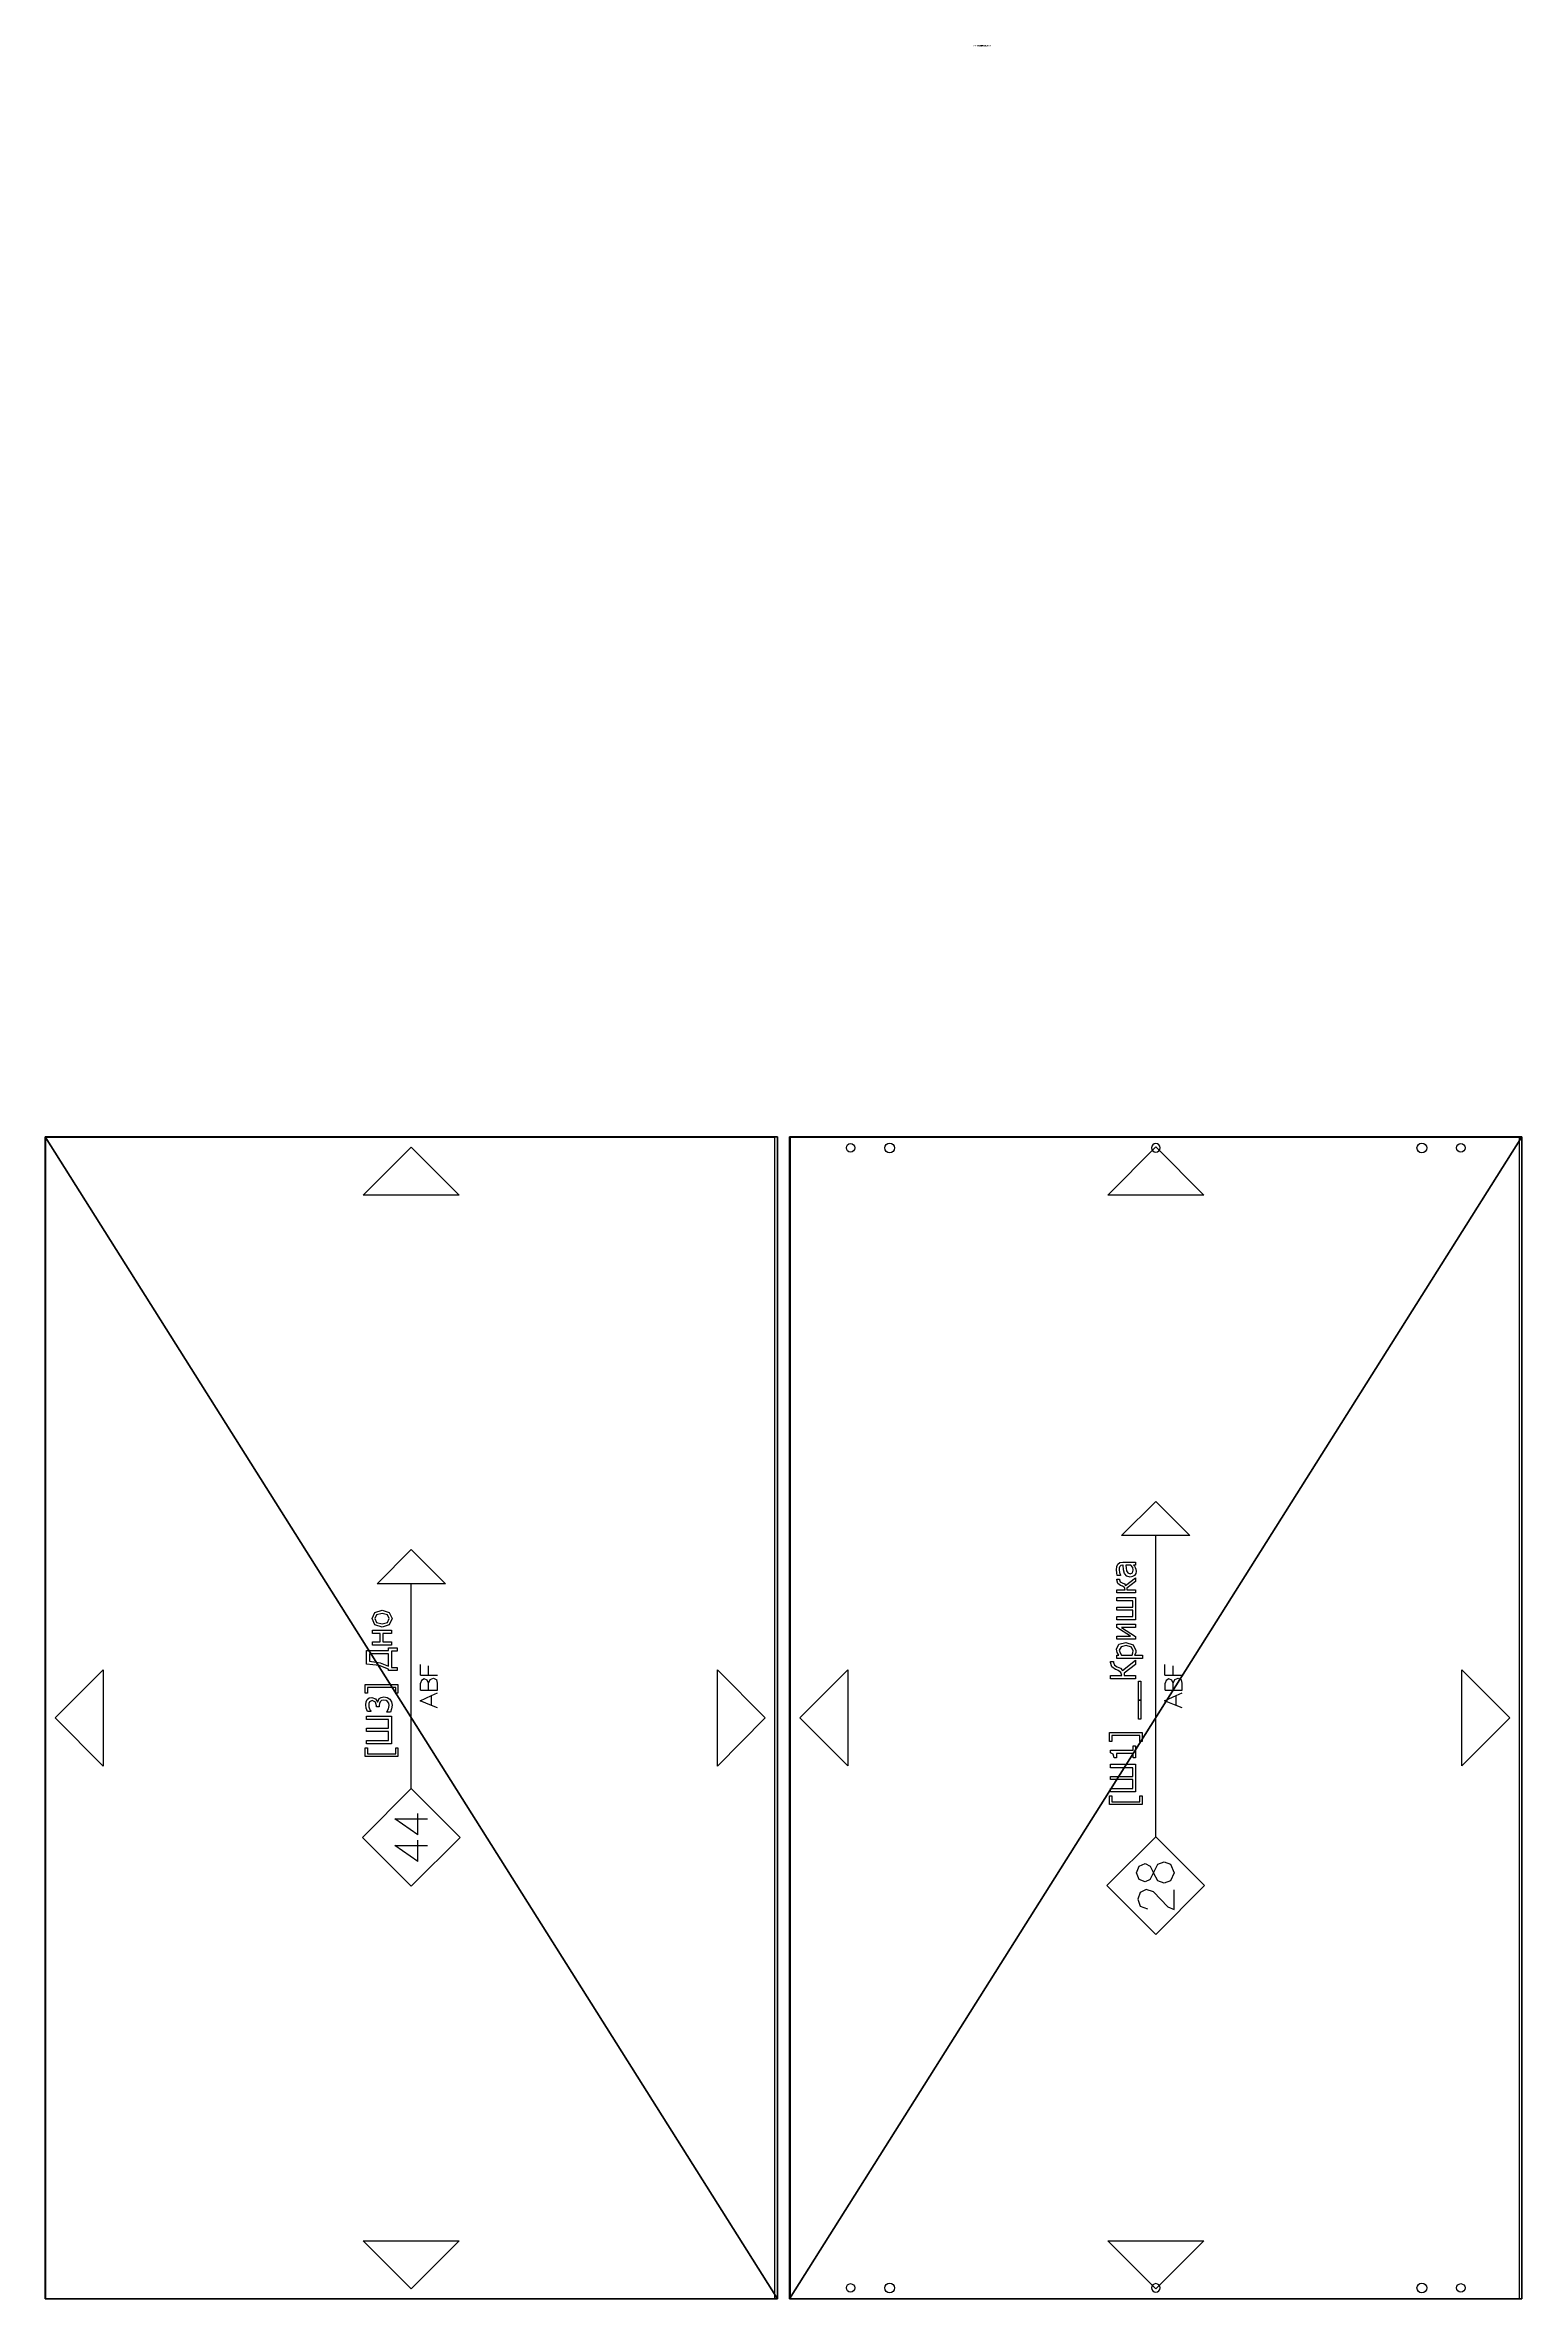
# Model space of a CAD drawing. Header units: millimetres. Extents: x -45532 to 18, y -11338 to 4436.
# Drawn here: x -32294 to -31084, y 0 to 1847 of the extents above; entities that cross this region are included whole.
import ezdxf

# ---------------------------------------------------------------- set-up
doc = ezdxf.new("R2010")
doc.units = ezdxf.units.MM
doc.header["$LTSCALE"] = 25.4
doc.layers.get('0').update_dxf_attribs({"true_color": 0xffffff})
for name, color, linetype, true_color in [('ABF_cuttingLines', 134, 'Continuous', 0x009987), ('ABF_edgeBanding', 252, 'Continuous', 0x777799), ('ABF_Label', 190, 'Continuous', 0x9900ff), ('D7-DEPTHF-$44817', 134, 'Continuous', 0x009987), ('D8-DEPTH12-$38878', 252, 'Continuous', 0x777799)]:
    doc.layers.add(name, color=color, linetype=linetype, true_color=true_color)

# ---------------------------------------------------------------- blocks, each defined once
blk = doc.blocks.new('Group509#1')
at = {"layer": 'D7-DEPTHF-$44817', "color": 0}
blk.add_circle((-9, 0), 3.5, dxfattribs=at)
at = {"layer": 'D8-DEPTH12-$38878', "color": 0}
blk.add_circle((-9, -32), 4, dxfattribs=at)
blk = doc.blocks.new('Group513#1')
at = {"layer": 'D7-DEPTHF-$44817', "color": 0}
blk.add_circle((-9, 0), 3.5, dxfattribs=at)
at = {"layer": 'D8-DEPTH12-$38878', "color": 0}
blk.add_circle((-9, 32), 4, dxfattribs=at)
blk = doc.blocks.new('Group545#1')
at = {"layer": 'D7-DEPTHF-$44817', "color": 0}
blk.add_circle((-9, 0), 3.5, dxfattribs=at)
at = {"layer": 'D8-DEPTH12-$38878', "color": 0}
blk.add_circle((-9, -32), 4, dxfattribs=at)
blk = doc.blocks.new('Group549#1')
at = {"layer": 'D7-DEPTHF-$44817', "color": 0}
blk.add_circle((-9, 0), 3.5, dxfattribs=at)
at = {"layer": 'D8-DEPTH12-$38878', "color": 0}
blk.add_circle((-9, 32), 4, dxfattribs=at)
blk = doc.blocks.new('Group556#1')
at = {"layer": 'D7-DEPTHF-$44817', "color": 0, "extrusion": (5.39341e-16, -1.50398e-16, -1)}
blk.add_circle((9, 0, 18), 3.5, dxfattribs=at)
blk = doc.blocks.new('Group410#1')
at = {"layer": 'D7-DEPTHF-$44817', "color": 0, "extrusion": (5.39341e-16, -1.50398e-16, -1)}
blk.add_circle((9, 0, 18), 3.5, dxfattribs=at)
blk = doc.blocks.new('Group1157#1')
at = {"layer": 'ABF_Label', "color": 0}
for p, q in [((-45.1, 7), (-45.1, 24.1)), ((-45.1, 24.1), (-40.6, 24.1)), ((-40.6, 24.1), (-40.6, 22.8)), ((-38.4, 10.5), (-38.4, 23.5)), ((-38.4, 23.5), (-36.7, 23.5)), ((-36.7, 23.5), (-36.7, 12)), ((-32.1, 12), (-32.1, 23.5)), ((-32.1, 23.5), (-30.4, 23.5)), ((-30.4, 23.5), (-30.4, 12)), ((-25.9, 12), (-25.9, 23.5)), ((-25.9, 23.5), (-24.1, 23.5)), ((-24.1, 23.5), (-24.1, 10.5)), ((-18.8, 22.1), (-18.1, 23.6)), ((-18.1, 23.6), (-16.8, 23.6)), ((-16.8, 23.6), (-16.8, 11.8)), ((-12.2, 22.8), (-12.2, 24.1)), ((-12.2, 24.1), (-7.6, 24.1)), ((-7.6, 24.1), (-7.6, 7)), ((20.4, 10.5), (20.4, 23.5)), ((20.4, 23.5), (22.1, 23.5)), ((22.1, 23.5), (22.1, 17.6)), ((26.5, 22.9), (28.8, 23.5)), ((28.8, 23.5), (29.3, 23.5)), ((29.3, 23.5), (29.3, 22)), ((-40.6, 22.8), (-43.6, 22.8)), ((-43.6, 22.8), (-43.6, 8.3)), ((-36.7, 12), (-32.1, 12)), ((-30.4, 12), (-25.9, 12)), ((-20.8, 21.7), (-18.8, 22.1)), ((-20.8, 20.5), (-20.8, 21.7)), ((-18.5, 20.5), (-20.8, 20.5)), ((-20.8, 10.5), (-20.8, 11.8)), ((-20.8, 11.8), (-18.5, 11.8)), ((-18.5, 11.8), (-18.5, 20.5)), ((-16.8, 11.8), (-14.5, 11.8)), ((-14.5, 11.8), (-14.5, 10.5)), ((-9.1, 22.8), (-12.2, 22.8)), ((-9.1, 8.3), (-9.1, 22.8)), ((22.1, 17.6), (23.7, 18.1)), ((23.2, 16.4), (22.1, 16.4)), ((22.1, 16.4), (22.1, 10.5)), ((27.8, 10.5), (23.2, 16.4)), ((23.7, 18.1), (24.7, 19.5)), ((24.7, 19.5), (25, 20.3)), ((25.8, 18.3), (24.7, 17.3)), ((24.7, 17.3), (30, 10.5)), ((25, 20.3), (25.2, 20.9)), ((25.2, 20.9), (26.5, 22.9)), ((26.6, 20), (25.8, 18.3)), ((27.4, 21.5), (26.6, 20)), ((28.9, 22), (27.4, 21.5)), ((29.3, 22), (28.9, 22)), ((31, 6.9), (31, 20.2)), ((31, 20.2), (32.7, 20.2)), ((32.7, 20.2), (32.7, 19.2)), ((32.7, 19.2), (34.1, 20.1)), ((33.9, 18.6), (32.7, 17.8)), ((32.7, 17.8), (32.7, 12.3)), ((32.7, 12.3), (33.8, 11.9)), ((33.8, 11.9), (34.9, 11.8)), ((35.3, 19), (33.9, 18.6)), ((34.1, 20.1), (35.7, 20.5)), ((34.9, 11.8), (36.8, 12.7)), ((37, 18), (35.3, 19)), ((35.7, 20.5), (38.3, 19.2)), ((36.8, 12.7), (37.6, 15.4)), ((37.6, 15.4), (37, 18)), ((39.3, 15.6), (38.1, 11.7)), ((38.3, 19.2), (39.3, 15.6)), ((41, 10.5), (41, 20.2)), ((41, 20.2), (42.6, 20.2)), ((47.1, 17.8), (42.4, 10.5)), ((42.6, 20.2), (42.6, 13.1)), ((42.6, 13.1), (47.1, 20.2)), ((47.1, 20.2), (48.7, 20.2)), ((47.1, 10.5), (47.1, 17.8)), ((48.7, 20.2), (48.7, 10.5)), ((51.1, 10.5), (51.1, 20.2)), ((51.1, 20.2), (52.7, 20.2)), ((52.7, 20.2), (52.7, 11.9)), ((52.7, 11.9), (56, 11.9)), ((56, 11.9), (56, 20.2)), ((56, 20.2), (57.7, 20.2)), ((57.7, 20.2), (57.7, 11.9)), ((57.7, 11.9), (61, 11.9)), ((61, 11.9), (61, 20.2)), ((61, 20.2), (62.6, 20.2)), ((62.6, 20.2), (62.6, 10.5)), ((65, 10.5), (65, 20.2)), ((65, 20.2), (66.7, 20.2)), ((66.7, 20.2), (66.7, 16)), ((66.7, 16), (67.8, 16.3)), ((67.5, 15), (66.7, 15)), ((66.7, 15), (66.7, 10.5)), ((70.9, 10.5), (67.5, 15)), ((67.8, 16.3), (68.5, 17.3)), ((68.5, 17.3), (68.7, 17.8)), ((68.7, 17.8), (68.9, 18.3)), ((68.9, 18.3), (70, 19.8)), ((69.7, 16.3), (68.9, 15.7)), ((68.9, 15.7), (72.9, 10.5)), ((70.2, 17.5), (69.7, 16.3)), ((70, 19.8), (71.8, 20.2)), ((70.8, 18.5), (70.2, 17.5)), ((71.9, 18.8), (70.8, 18.5)), ((71.8, 20.2), (72.2, 20.2)), ((72.2, 18.8), (71.9, 18.8)), ((72.2, 20.2), (72.2, 18.8)), ((73.3, 13.3), (73.7, 15)), ((73.5, 12.1), (73.3, 13.3)), ((74.1, 11.1), (73.5, 12.1)), ((73.7, 15), (75.1, 16.2)), ((74.1, 20), (75.4, 20.3)), ((74.1, 18.4), (74.1, 20)), ((74.2, 18.4), (74.1, 18.4)), ((75.7, 18.9), (74.2, 18.4)), ((75.4, 14.6), (75, 13.4)), ((75, 13.4), (75.5, 12.1)), ((75.1, 16.2), (77, 16.7)), ((75.4, 20.3), (77.1, 20.5)), ((76.5, 15.2), (75.4, 14.6)), ((75.5, 12.1), (76.8, 11.7)), ((77.1, 19), (75.7, 18.9)), ((77.9, 15.4), (76.5, 15.2)), ((76.8, 11.7), (78.2, 12)), ((77, 16.7), (79.4, 16.9)), ((77.1, 20.5), (78.8, 20.3)), ((78, 19), (77.1, 19)), ((79.4, 15.6), (77.9, 15.4)), ((78.8, 18.7), (78, 19)), ((78.2, 12), (79.4, 12.9)), ((78.8, 20.3), (80, 19.8)), ((79.3, 18.2), (78.8, 18.7)), ((79.4, 17.2), (79.3, 18.2)), ((79.4, 16.9), (79.4, 17.2)), ((79.4, 12.9), (79.4, 15.6)), ((80, 19.8), (80.8, 18.7)), ((80.8, 18.7), (81.1, 17.2)), ((81.1, 17.2), (81.1, 10.5)), ((-97.9, 8.1), (-99.3, 4.3)), ((-90.4, 1.2), (-98.2, -6.3)), ((-94.3, 9.4), (-97.9, 8.1)), ((-90.8, 8.1), (-94.3, 9.4)), ((-89.2, 5), (-90.8, 8.1)), ((-90.4, 1.2), (-89.2, 5)), ((-85.2, 5.6), (-84, 8.6)), ((-84, 2.9), (-85.2, 5.6)), ((-84.7, -1), (-80.6, 1.2)), ((-84, 8.6), (-80.6, 10.1)), ((-84, 2.9), (-80.6, 1.2)), ((-80.6, 10.1), (-77.1, 8.6)), ((-77.1, 2.9), (-80.6, 1.2)), ((-80.6, 1.2), (-76.1, -1)), ((-77.1, 8.6), (-75.8, 5.6)), ((-75.8, 5.6), (-77.1, 2.9)), ((-61.8, 0), (94.9, 0)), ((-40.6, 7), (-45.1, 7)), ((-43.6, 8.3), (-40.6, 8.3)), ((-40.6, 8.3), (-40.6, 7)), ((-24.1, 10.5), (-38.4, 10.5)), ((-14.5, 10.5), (-20.8, 10.5)), ((-12.2, 7), (-12.2, 8.3)), ((-12.2, 8.3), (-9.1, 8.3)), ((-7.6, 7), (-12.2, 7)), ((-0.7, 7.8), (-0.7, 9)), ((-0.7, 9), (9.1, 9)), ((9.1, 7.8), (-0.7, 7.8)), ((9.1, 9), (9.4, 9)), ((9.1, 7.8), (9.1, 9)), ((9.1, 9), (19.2, 9)), ((9.4, 7.8), (9.1, 7.8)), ((19.2, 7.8), (9.1, 7.8)), ((9.4, 9), (9.4, 7.8)), ((19.2, 9), (19.2, 7.8)), ((22.1, 10.5), (20.4, 10.5)), ((30, 10.5), (27.8, 10.5)), ((32.7, 6.9), (31, 6.9)), ((33.8, 10.4), (32.7, 11)), ((32.7, 11), (32.7, 6.9)), ((35.1, 10.3), (33.8, 10.4)), ((38.1, 11.7), (35.1, 10.3)), ((42.4, 10.5), (41, 10.5)), ((48.7, 10.5), (47.1, 10.5)), ((62.6, 10.5), (51.1, 10.5)), ((66.7, 10.5), (65, 10.5)), ((72.9, 10.5), (70.9, 10.5)), ((75.1, 10.4), (74.1, 11.1)), ((76.2, 10.2), (75.1, 10.4)), ((77.4, 10.3), (76.2, 10.2)), ((78.2, 10.7), (77.4, 10.3)), ((78.9, 11.1), (78.2, 10.7)), ((79.4, 11.5), (78.9, 11.1)), ((79.4, 10.5), (79.4, 11.5)), ((81.1, 10.5), (79.4, 10.5)), ((-98.2, -6.3), (-99.7, -9.5)), ((-99.7, -9.5), (-89.5, -9.5)), ((-86, -4.3), (-84.7, -1)), ((-84.7, -7.6), (-86, -4.3)), ((-80.6, -9.5), (-84.7, -7.6)), ((-76.1, -7.6), (-80.6, -9.5)), ((-76.1, -1), (-74.8, -4.3)), ((-74.8, -4.3), (-76.1, -7.6)), ((5.2, -13.7), (6.5, -10.6)), ((6.5, -10.6), (8.9, -4.6)), ((6.5, -10.6), (11.6, -10.6)), ((8.9, -4.6), (11.6, -10.6)), ((11.6, -10.6), (13, -13.7)), ((14.5, -4.9), (18, -4.9)), ((14.5, -4.9), (14.5, -9)), ((14.5, -9), (14.5, -13.7)), ((14.5, -9), (18, -9)), ((19.5, -5.4), (18, -4.9)), ((18, -9), (19.6, -8.3)), ((18, -9), (20, -9.9)), ((20.3, -6.8), (19.5, -5.4)), ((19.6, -8.3), (20.3, -6.8)), ((20.7, -11.6), (19.8, -13.4)), ((20, -9.9), (20.7, -11.6)), ((22.3, -4.8), (22.3, -9)), ((22.3, -4.8), (27.8, -4.8)), ((22.3, -9), (27.1, -9)), ((22.3, -9), (22.3, -13.7)), ((14.5, -13.7), (18, -13.7)), ((18, -13.7), (19.8, -13.4))]:
    blk.add_line(p, q, dxfattribs=at)
for points in [[(-61.8, 0, 0), (-87.2, -25.4, 0), (-112.6, 0, 0), (-87.2, 25.4, 0), (-61.8, 0, 0)], [(94.9, 17.8, 0), (112.6, 0, 0), (94.9, -17.8, 0), (94.9, 17.8, 0)]]:
    blk.add_polyline3d(points, close=True, dxfattribs=at)
blk = doc.blocks.new('Group1806#1')
at = {"layer": 'ABF_cuttingLines', "color": 0}
blk.add_polyline3d([(-149.1, -1845.1, 0), (448.5, -1845.1, 0), (448.5, -893.9, 0), (-149.1, -893.9, 0), (-149.1, -1845.1, 0)], close=True, dxfattribs=at)
blk = doc.blocks.new('Group1807#1')
at = {"layer": 'ABF_edgeBanding', "color": 0}
for points in [[(150.5, -901.7, 0), (189.9, -941.1, 0), (111.2, -941.1, 0), (150.5, -901.7, 0)], [(-141.2, -1369.5, 0), (-101.8, -1330.1, 0), (-101.8, -1408.8, 0), (-141.2, -1369.5, 0)], [(440.7, -1369.5, 0), (401.3, -1408.8, 0), (401.3, -1330.1, 0), (440.7, -1369.5, 0)], [(150.5, -1837.2, 0), (111.2, -1797.9, 0), (189.9, -1797.9, 0), (150.5, -1837.2, 0)]]:
    blk.add_polyline3d(points, close=True, dxfattribs=at)
blk = doc.blocks.new('___#48')
at = {"color": 0}
for p, q in [((-149.5, -893.5), (-149.5, -1845.5)), ((450.5, -893.5), (-149.5, -893.5)), ((-149.5, -893.5, 18), (-149.5, -1845.5, 18)), ((450.5, -893.5, 18), (-149.5, -893.5, 18)), ((-149.5, -893.5), (-149.5, -1845.5)), ((-149.5, -893.5, 18), (-149.5, -1845.5, 18)), ((-149.5, -893.5), (-149.5, -893.5, 18)), ((450.5, -893.5), (-149.5, -893.5)), ((-149.5, -893.5), (-149.5, -893.5, 18)), ((450.5, -893.5, 18), (-149.5, -893.5, 18)), ((450.5, -1845.5), (450.5, -893.5)), ((450.5, -1845.5, 18), (450.5, -893.5, 18)), ((450.5, -1845.5), (450.5, -893.5)), ((450.5, -893.5), (450.5, -893.5, 18)), ((450.5, -1845.5, 18), (450.5, -893.5, 18)), ((450.5, -893.5), (450.5, -893.5, 18)), ((-149.5, -1845.5), (450.5, -1845.5)), ((-149.5, -1845.5, 18), (450.5, -1845.5, 18)), ((-149.5, -1845.5), (-149.5, -1845.5, 18)), ((-149.5, -1845.5), (450.5, -1845.5)), ((-149.5, -1845.5, 18), (450.5, -1845.5, 18)), ((-149.5, -1845.5), (-149.5, -1845.5, 18)), ((450.5, -1845.5), (450.5, -1845.5, 18)), ((450.5, -1845.5), (450.5, -1845.5, 18))]:
    blk.add_line(p, q, dxfattribs=at)
ref = blk.add_blockref('Group513#1', (-99.5, -911.5, 18), dxfattribs=dict(at, rotation=270))
ref.add_attrib('Skp_GroupInstanceName', '_ABF_minifixPlasticBase', (0, 0), dxfattribs={"height": 1})
ref = blk.add_blockref('Group549#1', (-99.5, -1845.5, 18), dxfattribs=dict(at, rotation=270))
ref.add_attrib('Skp_GroupInstanceName', '_ABF_minifixPlasticBase', (0, 0), dxfattribs={"height": 1})
ref = blk.add_blockref('Group509#1', (400.5, -911.5, 18), dxfattribs=dict(at, rotation=270))
ref.add_attrib('Skp_GroupInstanceName', '_ABF_minifixPlasticBase', (0, 0), dxfattribs={"height": 1})
ref = blk.add_blockref('Group545#1', (400.5, -1845.5, 18), dxfattribs=dict(at, rotation=270))
ref.add_attrib('Skp_GroupInstanceName', '_ABF_minifixPlasticBase', (0, 0), dxfattribs={"height": 1})
ref = blk.add_blockref('Group556#1', (150.5, -1845.5, 18), dxfattribs=dict(at, rotation=270))
ref.add_attrib('Skp_GroupInstanceName', '_ABF_screwInside', (0, 0), dxfattribs={"height": 1})
ref = blk.add_blockref('Group410#1', (150.5, -911.5, 18), dxfattribs=dict(at, rotation=270))
ref.add_attrib('Skp_GroupInstanceName', '_ABF_screwInside', (0, 0), dxfattribs={"height": 1})
at = {"layer": 'ABF_cuttingLines', "color": 0}
ref = blk.add_blockref('Group1806#1', (0, 0, 18), dxfattribs=at)
ref.add_attrib('Skp_GroupInstanceName', '_ABF_cuttingLines', (0, 0), dxfattribs={"layer": '0', "height": 1})
at = {"layer": 'ABF_edgeBanding', "color": 0}
ref = blk.add_blockref('Group1807#1', (0, 0, 18), dxfattribs=at)
ref.add_attrib('Skp_GroupInstanceName', '_ABF_edgeBanding', (0, 0), dxfattribs={"layer": '0', "height": 1})
at = {"layer": 'ABF_Label', "color": 0}
ref = blk.add_blockref('Group1157#1', (150.5, -1369.5, 18), dxfattribs=dict(at, xscale=1.574803149606299, yscale=1.574803149606299, rotation=90))
ref.add_attrib('Skp_GroupInstanceName', '_ABF_Label', (0, 0), dxfattribs={"layer": '0', "height": 1})
at = {"color": 0}
mesh = blk.add_polyface(dxfattribs=at)
corners = [(450.5, -893.5), (-149.5, -1845.5), (-149.5, -893.5), (450.5, -1845.5)]
mesh.append_faces([[corners[k] for k in face] for face in [(0, 1, 2), (1, 0, 3)]], dxfattribs={"vtx0": -1, "color": 0})
at = {"color": 7, "true_color": 0xffffff}
mesh = blk.add_polyface(dxfattribs=at)
corners = [(-149.5, -1845.5, 18), (450.5, -893.5, 18), (-149.5, -893.5, 18), (450.5, -1845.5, 18)]
mesh.append_faces([[corners[k] for k in face] for face in [(0, 1, 2), (1, 0, 3)]], dxfattribs={"vtx0": -1, "color": 7})
at = {"color": 0}
mesh = blk.add_polyface(dxfattribs=at)
corners = [(-149.5, -893.5, 18), (-149.5, -1845.5), (-149.5, -1845.5, 18), (-149.5, -893.5)]
mesh.append_faces([[corners[k] for k in face] for face in [(0, 1, 2), (1, 0, 3)]], dxfattribs={"vtx0": -1, "color": 0})
mesh = blk.add_polyface(dxfattribs=at)
corners = [(-149.5, -893.5), (450.5, -893.5, 18), (450.5, -893.5), (-149.5, -893.5, 18)]
mesh.append_faces([[corners[k] for k in face] for face in [(0, 1, 2), (1, 0, 3)]], dxfattribs={"vtx0": -1, "color": 0})
mesh = blk.add_polyface(dxfattribs=at)
corners = [(450.5, -893.5), (450.5, -1845.5, 18), (450.5, -1845.5), (450.5, -893.5, 18)]
mesh.append_faces([[corners[k] for k in face] for face in [(0, 1, 2), (1, 0, 3)]], dxfattribs={"vtx0": -1, "color": 0})
mesh = blk.add_polyface(dxfattribs=at)
corners = [(450.5, -1845.5), (-149.5, -1845.5, 18), (-149.5, -1845.5), (450.5, -1845.5, 18)]
mesh.append_faces([[corners[k] for k in face] for face in [(0, 1, 2), (1, 0, 3)]], dxfattribs={"vtx0": -1, "color": 0})
blk = doc.blocks.new('Group1189#1')
at = {"layer": 'ABF_Label', "color": 0}
for p, q in [((-20.1, 6.9), (-20.1, 23.9)), ((-20.1, 23.9), (-15.6, 23.9)), ((-15.6, 23.9), (-15.6, 22.7)), ((5, 23.4), (6.8, 23.6)), ((6.8, 23.6), (8.4, 23.4)), ((12.8, 22.7), (12.8, 23.9)), ((12.8, 23.9), (17.4, 23.9)), ((17.4, 23.9), (17.4, 6.9)), ((-15.6, 22.7), (-18.6, 22.7)), ((-18.6, 22.7), (-18.6, 8.1)), ((-13.4, 10.3), (-13.4, 23.3)), ((-13.4, 23.3), (-11.7, 23.3)), ((-11.7, 23.3), (-11.7, 11.8)), ((-11.7, 11.8), (-7.1, 11.8)), ((-7.1, 11.8), (-7.1, 23.3)), ((-7.1, 23.3), (-5.4, 23.3)), ((-5.4, 23.3), (-5.4, 11.8)), ((-5.4, 11.8), (-0.9, 11.8)), ((-0.9, 11.8), (-0.9, 23.3)), ((-0.9, 23.3), (0.9, 23.3)), ((0.9, 23.3), (0.9, 10.3)), ((3, 10.8), (3, 12.7)), ((3, 12.7), (3.2, 12.7)), ((3.2, 12.7), (4.7, 11.9)), ((3.4, 22.8), (5, 23.4)), ((3.4, 21), (3.4, 22.8)), ((3.5, 21), (3.4, 21)), ((4.1, 21.3), (3.5, 21)), ((4.8, 21.7), (4.1, 21.3)), ((4.7, 11.9), (6.5, 11.5)), ((5.7, 22), (4.8, 21.7)), ((6.7, 22.1), (5.7, 22)), ((5.7, 16.6), (5.7, 18.1)), ((5.7, 18.1), (6.3, 18.1)), ((6.5, 16.6), (5.7, 16.6)), ((6.3, 18.1), (8.2, 18.6)), ((7.5, 16.5), (6.5, 16.6)), ((7.5, 22), (6.7, 22.1)), ((8.3, 21.7), (7.5, 22)), ((8.4, 16.2), (7.5, 16.5)), ((7.6, 11.7), (8.5, 12.3)), ((8.2, 18.6), (9, 20.3)), ((8.8, 21.1), (8.3, 21.7)), ((10, 18.6), (8.3, 17.5)), ((8.3, 17.5), (8.3, 17.4)), ((8.3, 17.4), (9.2, 17.1)), ((8.4, 23.4), (9.6, 22.9)), ((9, 15.5), (8.4, 16.2)), ((8.5, 12.3), (9, 13.1)), ((9, 20.3), (8.8, 21.1)), ((9.2, 14.3), (9, 15.5)), ((9, 13.1), (9.2, 14.3)), ((9.2, 17.1), (10.1, 16.6)), ((9.6, 22.9), (10.4, 21.9)), ((10.7, 12.5), (9.8, 11.2)), ((10.7, 20.5), (10, 18.6)), ((10.1, 16.6), (10.7, 15.6)), ((10.4, 21.9), (10.7, 20.5)), ((10.7, 15.6), (11, 14.2)), ((11, 14.2), (10.7, 12.5)), ((15.9, 22.7), (12.8, 22.7)), ((15.9, 8.1), (15.9, 22.7)), ((24.6, 7.3), (24.6, 11.8)), ((24.6, 11.8), (25.3, 11.8)), ((25.3, 11.8), (27.2, 16.7)), ((28.7, 16.1), (27, 11.8)), ((27, 11.8), (33.4, 11.8)), ((27.2, 16.7), (27.9, 23.3)), ((27.9, 23.3), (35.1, 23.3)), ((29.5, 21.8), (28.7, 16.1)), ((33.4, 21.8), (29.5, 21.8)), ((33.4, 11.8), (33.4, 21.8)), ((35.1, 23.3), (35.1, 11.8)), ((35.1, 11.8), (36.4, 11.8)), ((36.4, 11.8), (36.4, 7.3)), ((37.9, 10.3), (37.9, 20.1)), ((37.9, 20.1), (39.6, 20.1)), ((39.6, 20.1), (39.6, 16.1)), ((39.6, 16.1), (44, 16.1)), ((44, 14.7), (39.6, 14.7)), ((39.6, 14.7), (39.6, 10.3)), ((44, 16.1), (44, 20.1)), ((44, 20.1), (45.6, 20.1)), ((44, 10.3), (44, 14.7)), ((45.6, 20.1), (45.6, 10.3)), ((47.3, 15.2), (48.5, 19)), ((48.5, 11.4), (47.3, 15.2)), ((48.5, 19), (51.7, 20.3)), ((49.7, 18), (49, 15.2)), ((49, 15.2), (49.7, 12.4)), ((51.7, 18.9), (49.7, 18)), ((49.7, 12.4), (51.7, 11.4)), ((51.7, 20.3), (54.9, 19)), ((53.7, 18), (51.7, 18.9)), ((51.7, 11.4), (53.7, 12.4)), ((54.4, 15.2), (53.7, 18)), ((53.7, 12.4), (54.4, 15.2)), ((54.9, 19), (56.1, 15.2)), ((56.1, 15.2), (54.9, 11.4)), ((-74.7, -3.5), (-66.4, 8.6)), ((-66.4, 8.6), (-66.4, -3.5)), ((-60.8, -3.5), (-52.5, 8.6)), ((-52.5, 8.6), (-52.5, -3.5)), ((-36.8, 0), (69.8, 0)), ((-15.6, 6.9), (-20.1, 6.9)), ((-18.6, 8.1), (-15.6, 8.1)), ((-15.6, 8.1), (-15.6, 6.9)), ((0.9, 10.3), (-13.4, 10.3)), ((4.7, 10.3), (3, 10.8)), ((6.6, 10), (4.7, 10.3)), ((6.5, 11.5), (7.6, 11.7)), ((8.4, 10.3), (6.6, 10)), ((9.8, 11.2), (8.4, 10.3)), ((12.8, 6.9), (12.8, 8.1)), ((12.8, 8.1), (15.9, 8.1)), ((17.4, 6.9), (12.8, 6.9)), ((26.3, 7.3), (24.6, 7.3)), ((34.7, 10.3), (26.3, 10.3)), ((26.3, 10.3), (26.3, 7.3)), ((34.7, 7.3), (34.7, 10.3)), ((36.4, 7.3), (34.7, 7.3)), ((39.6, 10.3), (37.9, 10.3)), ((45.6, 10.3), (44, 10.3)), ((51.7, 10), (48.5, 11.4)), ((54.9, 11.4), (51.7, 10)), ((-74.7, -3.5), (-66.4, -3.5)), ((-66.4, -3.5), (-63.6, -3.5)), ((-66.4, -3.5), (-66.4, -8.4)), ((-60.8, -3.5), (-52.5, -3.5)), ((-52.5, -3.5), (-49.8, -3.5)), ((-52.5, -3.5), (-52.5, -8.4)), ((5.2, -13.7), (6.5, -10.6)), ((6.5, -10.6), (8.9, -4.6)), ((6.5, -10.6), (11.6, -10.6)), ((8.9, -4.6), (11.6, -10.6)), ((11.6, -10.6), (13, -13.7)), ((14.5, -4.9), (18, -4.9)), ((14.5, -4.9), (14.5, -9)), ((14.5, -9), (14.5, -13.7)), ((14.5, -9), (18, -9)), ((19.5, -5.4), (18, -4.9)), ((18, -9), (19.6, -8.3)), ((18, -9), (20, -9.9)), ((20.3, -6.8), (19.5, -5.4)), ((19.6, -8.3), (20.3, -6.8)), ((20.7, -11.6), (19.8, -13.4)), ((20, -9.9), (20.7, -11.6)), ((22.3, -4.8), (22.3, -9)), ((22.3, -4.8), (27.8, -4.8)), ((22.3, -9), (27.1, -9)), ((22.3, -9), (22.3, -13.7)), ((14.5, -13.7), (18, -13.7)), ((18, -13.7), (19.8, -13.4))]:
    blk.add_line(p, q, dxfattribs=at)
for points in [[(-36.8, 0, 0), (-62.2, -25.4, 0), (-87.6, 0, 0), (-62.2, 25.4, 0), (-36.8, 0, 0)], [(69.8, 17.8, 0), (87.6, 0, 0), (69.8, -17.8, 0), (69.8, 17.8, 0)]]:
    blk.add_polyline3d(points, close=True, dxfattribs=at)
blk = doc.blocks.new('Group1808#1')
at = {"layer": 'ABF_cuttingLines', "color": 0}
blk.add_polyline3d([(-410.7, 3483.1, 0), (186.9, 3483.1, 0), (186.9, 4434.3, 0), (-410.7, 4434.3, 0), (-410.7, 3483.1, 0)], close=True, dxfattribs=at)
blk = doc.blocks.new('Group1809#1')
at = {"layer": 'ABF_edgeBanding', "color": 0}
for points in [[(-111.1, 4426.4, 0), (-71.8, 4387.1, 0), (-150.5, 4387.1, 0), (-111.1, 4426.4, 0)], [(-402.9, 3958.7, 0), (-363.5, 3998, 0), (-363.5, 3919.3, 0), (-402.9, 3958.7, 0)], [(179, 3958.7, 0), (139.7, 3919.3, 0), (139.7, 3998, 0), (179, 3958.7, 0)], [(-111.1, 3490.9, 0), (-150.5, 3530.3, 0), (-71.8, 3530.3, 0), (-111.1, 3490.9, 0)]]:
    blk.add_polyline3d(points, close=True, dxfattribs=at)
blk = doc.blocks.new('___#49')
at = {"color": 0}
for p, q in [((-411.1, 3482.7, 18), (-411.1, 4434.7, 18)), ((-411.1, 4434.7, 18), (188.9, 4434.7, 18)), ((-411.1, 3482.7), (-411.1, 4434.7)), ((-411.1, 4434.7), (188.9, 4434.7)), ((-411.1, 3482.7, 18), (-411.1, 4434.7, 18)), ((-411.1, 4434.7, 18), (-411.1, 4434.7)), ((-411.1, 3482.7), (-411.1, 4434.7)), ((-411.1, 4434.7, 18), (188.9, 4434.7, 18)), ((-411.1, 4434.7), (188.9, 4434.7)), ((-411.1, 4434.7, 18), (-411.1, 4434.7)), ((188.9, 4434.7, 18), (188.9, 3482.7, 18)), ((188.9, 4434.7), (188.9, 3482.7)), ((188.9, 4434.7, 18), (188.9, 4434.7)), ((188.9, 4434.7, 18), (188.9, 3482.7, 18)), ((188.9, 4434.7), (188.9, 3482.7)), ((188.9, 4434.7, 18), (188.9, 4434.7)), ((188.9, 3482.7, 18), (-411.1, 3482.7, 18)), ((188.9, 3482.7), (-411.1, 3482.7)), ((-411.1, 3482.7, 18), (-411.1, 3482.7)), ((188.9, 3482.7, 18), (-411.1, 3482.7, 18)), ((-411.1, 3482.7, 18), (-411.1, 3482.7)), ((188.9, 3482.7), (-411.1, 3482.7)), ((188.9, 3482.7, 18), (188.9, 3482.7)), ((188.9, 3482.7, 18), (188.9, 3482.7))]:
    blk.add_line(p, q, dxfattribs=at)
at = {"layer": 'ABF_cuttingLines', "color": 0}
blk.add_blockref('Group1808#1', (0, 0, 18), dxfattribs=at)
at = {"layer": 'ABF_edgeBanding', "color": 0}
blk.add_blockref('Group1809#1', (0, 0, 18), dxfattribs=at)
at = {"layer": 'ABF_Label', "color": 0, "xscale": 1.574803149606299, "yscale": 1.574803149606299, "rotation": 90}
blk.add_blockref('Group1189#1', (-111.1, 3958.7, 18), dxfattribs=at)
at = {"color": 7, "true_color": 0xffffff}
mesh = blk.add_polyface(dxfattribs=at)
corners = [(188.9, 3482.7, 18), (-411.1, 4434.7, 18), (-411.1, 3482.7, 18), (188.9, 4434.7, 18)]
mesh.append_faces([[corners[k] for k in face] for face in [(0, 1, 2), (1, 0, 3)]], dxfattribs={"vtx0": -1, "color": 7})
at = {"color": 0}
mesh = blk.add_polyface(dxfattribs=at)
corners = [(-411.1, 4434.7), (188.9, 3482.7), (-411.1, 3482.7), (188.9, 4434.7)]
mesh.append_faces([[corners[k] for k in face] for face in [(0, 1, 2), (1, 0, 3)]], dxfattribs={"vtx0": -1, "color": 0})
mesh = blk.add_polyface(dxfattribs=at)
corners = [(-411.1, 4434.7, 18), (-411.1, 3482.7), (-411.1, 3482.7, 18), (-411.1, 4434.7)]
mesh.append_faces([[corners[k] for k in face] for face in [(0, 1, 2), (1, 0, 3)]], dxfattribs={"vtx0": -1, "color": 0})
mesh = blk.add_polyface(dxfattribs=at)
corners = [(-411.1, 4434.7, 18), (188.9, 4434.7), (-411.1, 4434.7), (188.9, 4434.7, 18)]
mesh.append_faces([[corners[k] for k in face] for face in [(0, 1, 2), (1, 0, 3)]], dxfattribs={"vtx0": -1, "color": 0})
mesh = blk.add_polyface(dxfattribs=at)
corners = [(188.9, 4434.7), (188.9, 3482.7, 18), (188.9, 3482.7), (188.9, 4434.7, 18)]
mesh.append_faces([[corners[k] for k in face] for face in [(0, 1, 2), (1, 0, 3)]], dxfattribs={"vtx0": -1, "color": 0})
mesh = blk.add_polyface(dxfattribs=at)
corners = [(188.9, 3482.7, 18), (-411.1, 3482.7), (188.9, 3482.7), (-411.1, 3482.7, 18)]
mesh.append_faces([[corners[k] for k in face] for face in [(0, 1, 2), (1, 0, 3)]], dxfattribs={"vtx0": -1, "color": 0})
blk = doc.blocks.new('_48501___EGGER_W_1000_ST9___2800207018__THICKNESS_18')
at = {"color": 0}
for name, p in [('___#48', (-31534.5, 1845.5)), ('___#49', (-31882.9, -3482.7))]:
    blk.add_blockref(name, p, dxfattribs=at)

msp = doc.modelspace()

# ---------------------------------------------------------------- block references
at = {"color": 0}
msp.add_blockref('_48501___EGGER_W_1000_ST9___2800207018__THICKNESS_18', (0, 0), dxfattribs=at)

doc.saveas('drawing.dxf')
